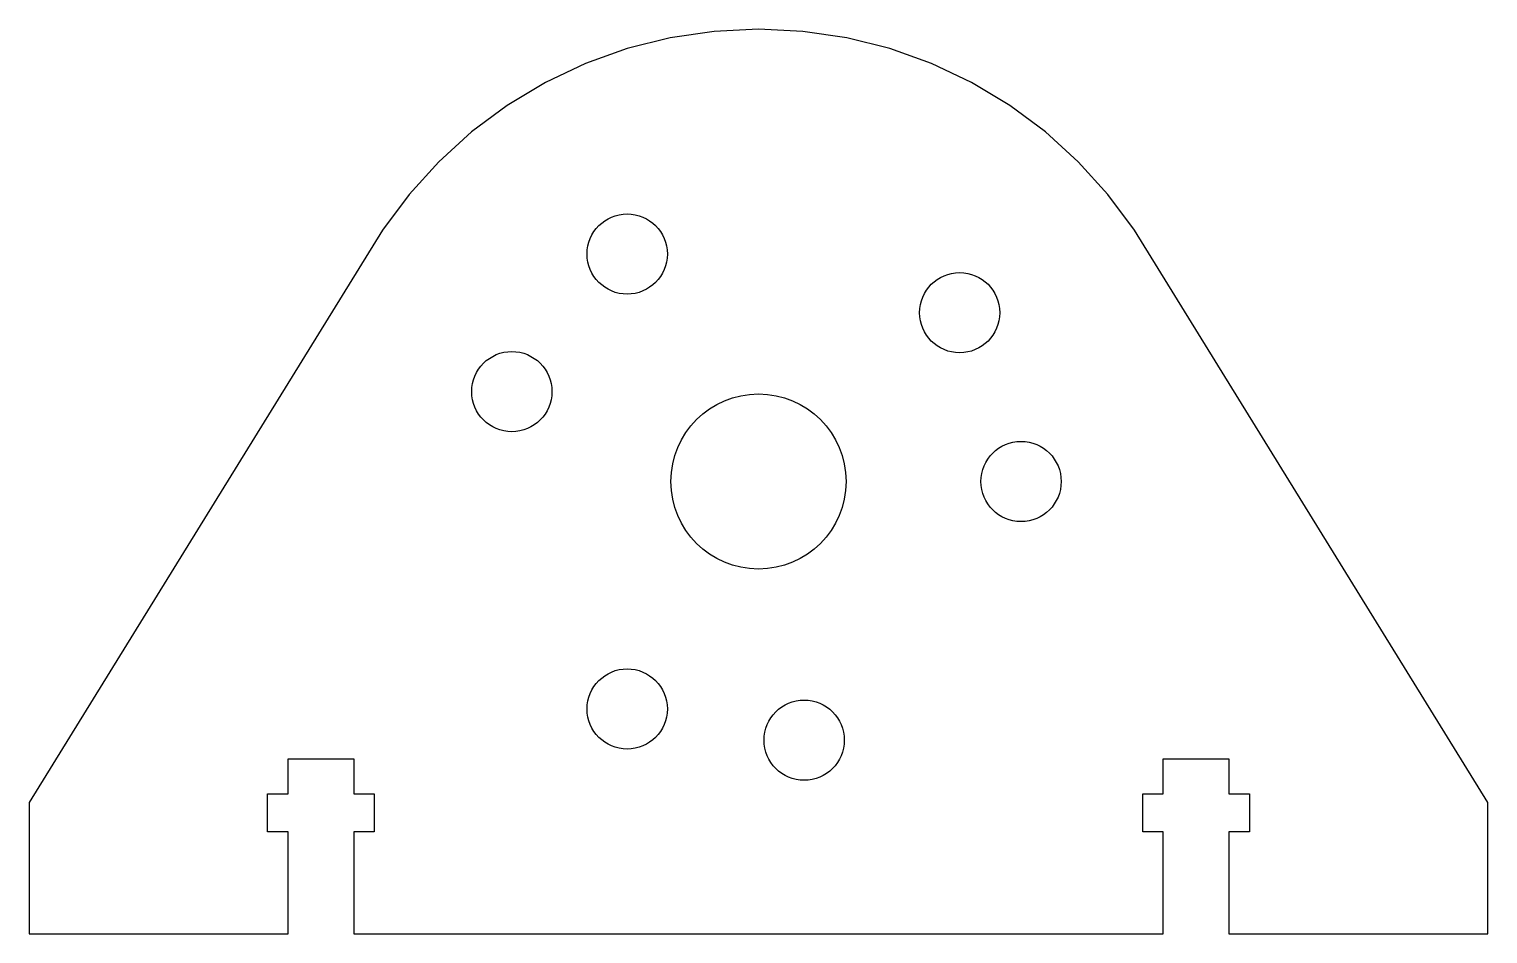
# Model space of a CAD drawing. Header units: millimetres. Extents: x 0 to 100, y 0 to 62.
import ezdxf

# ---------------------------------------------------------------- set-up
doc = ezdxf.new("R2010")
doc.units = ezdxf.units.MM
doc.layers.add('CUT', color=7, linetype='Continuous')

msp = doc.modelspace()

# ---------------------------------------------------------------- linework, layer by layer
at = {"layer": 'CUT'}
msp.add_lwpolyline([(0, 0), (17.75, 0), (17.75, 7), (16.35, 7), (16.35, 9.6), (17.75, 9.6), (17.75, 12), (22.25, 12), (22.25, 9.6), (23.65, 9.6), (23.65, 7), (22.25, 7), (22.25, 0), (77.75, 0), (77.75, 7), (76.35, 7), (76.35, 9.6), (77.75, 9.6), (77.75, 12), (82.25, 12), (82.25, 9.6), (83.65, 9.6), (83.65, 7), (82.25, 7), (82.25, 0), (100, 0), (100, 9), (75.78, 48.22), (73.96, 50.67), (71.92, 52.92), (69.67, 54.96), (67.22, 56.78), (64.61, 58.34), (61.86, 59.64), (59, 60.67), (56.05, 61.4), (53.04, 61.85), (50, 62), (46.96, 61.85), (43.95, 61.4), (41, 60.67), (38.14, 59.64), (35.39, 58.34), (32.78, 56.78), (30.33, 54.96), (28.08, 52.92), (26.04, 50.67), (24.22, 48.22), (0, 9)], close=True, dxfattribs=at)
for centre, radius in [((41, 46.59), 2.75), ((63.79, 42.57), 2.75), ((33.09, 37.16), 2.75), ((50, 31), 6), ((68, 31), 2.75), ((41, 15.41), 2.75), ((53.13, 13.27), 2.75)]:
    msp.add_circle(centre, radius, dxfattribs=at)

doc.saveas('drawing.dxf')
